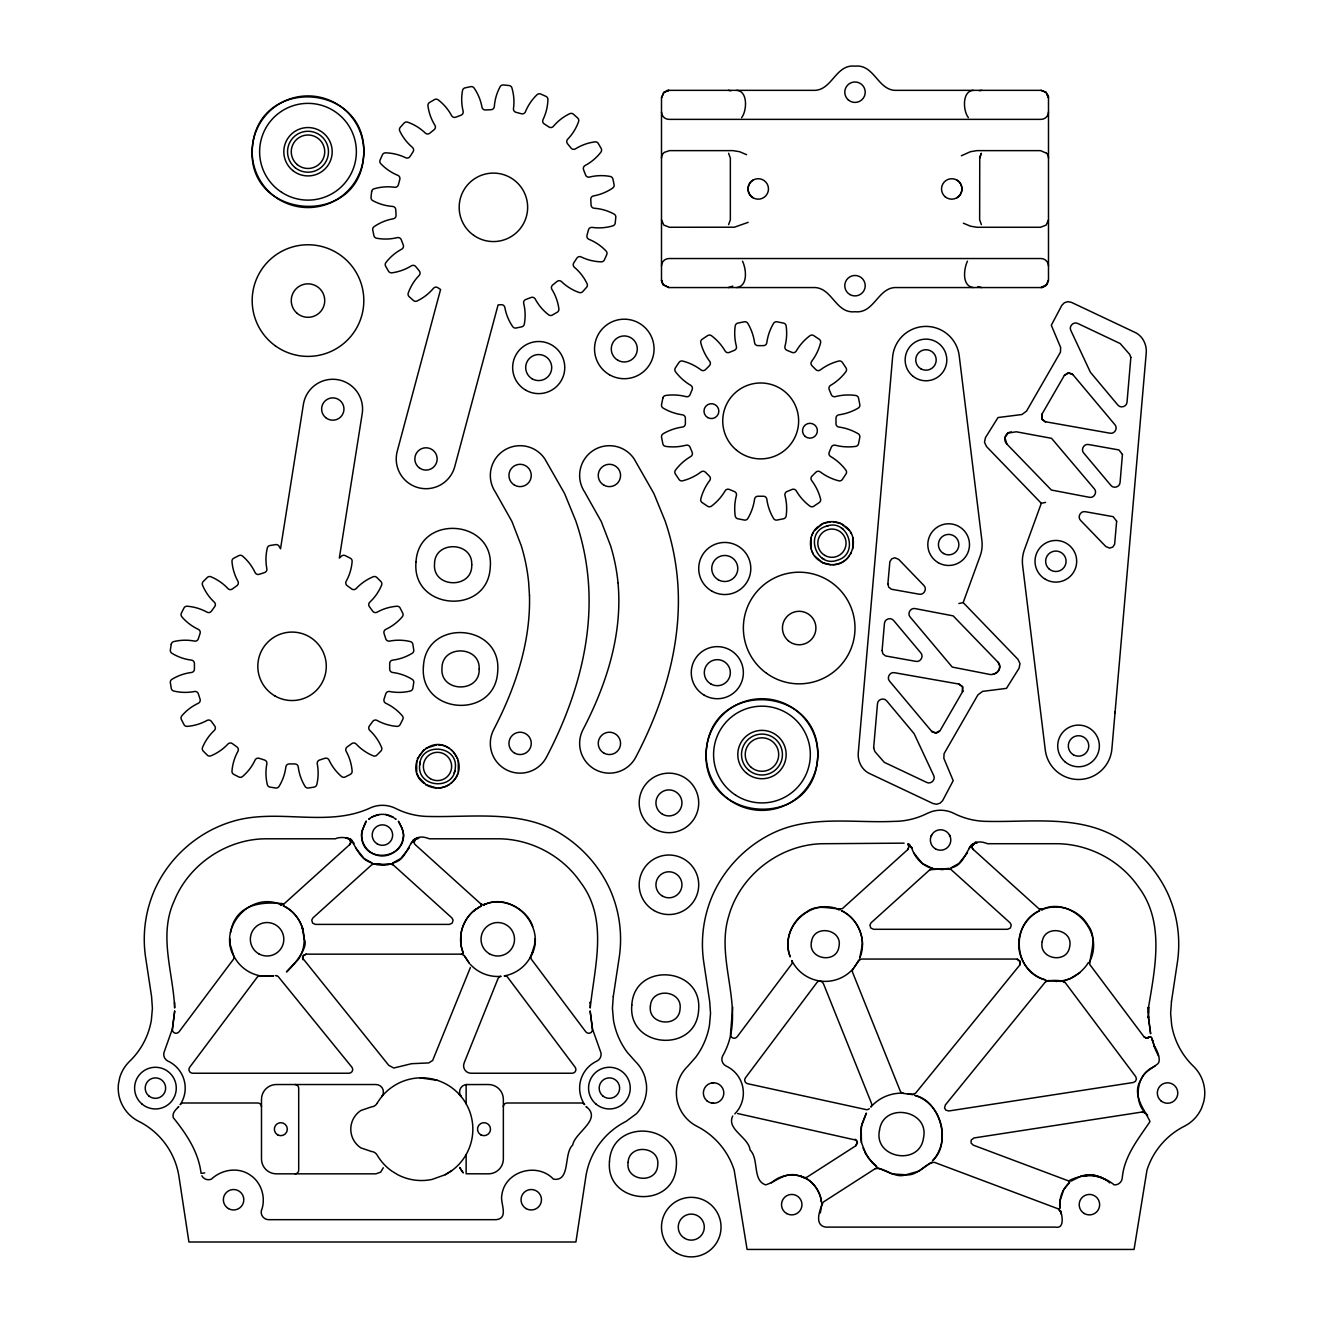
<?xml version="1.0" encoding="UTF-8"?>
<svg xmlns="http://www.w3.org/2000/svg" width="1323" height="1323" viewBox="0 0 1323 1323"><rect width="100%" height="100%" fill="white"/><g stroke="black" fill="none" stroke-linecap="round" stroke-linejoin="round"><path stroke-width="1.5" d="M1148.43 1013.021L1148.463 1007.134L1148.447 1017.966L1150.63 1033.792L1148.364 1016.081L1148.447 1017.966L1148.463 1007.134M279.798 904.304L281.022 904.783C250.146 890.28 216.277 929.325 234.849 957.885A37.209 37.209 0 0 0 260.598 975.911L273.53 975.911L260.598 975.911A3.721 3.721 0 0 0 257.092 977.366L189.669 1067.281A3.721 3.721 0 0 0 192.645 1073.234L348.991 1073.234A3.721 3.721 0 0 0 351.868 1067.165L278.525 976.953A3.721 3.721 0 0 0 277.135 975.894L276.59 975.712M1058.665 1209.057L1060.434 1211.438L1058.119 1208.809L934.27 1162.305C925.174 1162.983 917.798 1176.345 905.842 1174.791C894.447 1178.892 884.541 1167.151 875.413 1168.556L823.204 1202.127C820.392 1208.18 813.198 1225.296 825.784 1227.116L1055.374 1227.116C1069.001 1229.894 1057.309 1200.656 1061.195 1214.101M590.207 1003.032L590.256 1002.123L590.223 1007.994C594.523 966.518 608.696 919.253 580.565 882.358C562.192 855.468 530.325 838.716 497.779 838.799L429.347 838.799C406.26 829.62 411.685 859.454 392.666 863.026L400.72 858.561L409.32 847.845M485.045 904.304L483.821 904.783C514.63 890.346 548.665 929.209 529.994 957.885A37.209 37.209 0 0 1 504.228 975.911L504.228 975.911A3.721 3.721 0 0 1 507.734 977.366L575.174 1067.281A3.721 3.721 0 0 1 572.197 1073.234L471.021 1073.234A7.442 7.442 0 0 1 464.108 1063.014L497.994 978.656A3.721 3.721 0 0 1 501.119 976.341A37.209 37.209 0 0 1 471.319 965.443L470.112 964.153M661.5 97.786L663.683 92.511L668.942 90.344L813.099 90.344C832.2 91.337 835.21 63.951 854.989 66.15C874.768 63.951 877.794 91.337 896.878 90.344L1041.052 90.344L1046.311 92.511L1048.494 97.786L1048.494 280.112L1047.072 284.478L1041.052 287.554L896.878 287.554C877.877 286.595 874.701 313.898 854.989 311.732C835.21 313.931 832.2 286.545 813.099 287.554L668.942 287.554L662.922 284.478L661.5 280.112L661.5 97.786L664.163 92.081L668.942 90.344L666.643 90.708M979.748 156.891L979.648 219.833L981.385 224.612M821.963 1203.434L820.326 1212.959M1048.494 219.833L1046.146 225.092L1040.506 227.275L977.019 227.275L970.437 226.183L963.376 223.207M1048.494 280.112L1045.832 285.818L1041.052 287.554L1043.351 287.19M230.434 932.781C235.61 903.08 262.45 901.443 284.147 903.791L349.57 844.702C355.011 836.731 338.903 836.417 335.496 838.799L267.064 838.799C227.126 838.451 188.776 864.233 174.024 901.343C158.38 935.692 173.23 972.603 174.653 1007.994L174.586 1002.123M350.744 842.586C351.587 838.765 344.245 836.946 350.86 839.444C356.631 848.093 360.484 860 372.176 863.026L364.123 858.561L355.523 847.845M908.951 846.885C906.487 842.834 910.753 843.743 907.727 849.598L842.304 908.703C831.125 909.629 817.366 903.328 806.617 911.96C791.27 920.477 783.977 940.521 790.261 956.909C778.321 928.333 811.032 896.762 839.179 909.678L837.955 909.215M1148.414 1008.076C1154.896 968.337 1165.133 922.478 1138.673 887.204C1120.3 860.363 1088.465 843.627 1055.936 843.71L987.504 843.71C964.566 834.515 969.809 864.448 950.824 867.938L958.877 863.472L967.477 852.756M1114.925 713.014L1115.107 711.873M416.679 760.708L416.679 772.202M458.287 772.202L458.287 760.708M811.115 537.452L811.115 548.929M852.723 548.929L852.723 537.452M962.896 690.97L962.499 691.797L962.499 686.587L958.894 684.057L894.48 672.712C889.916 671.654 886.393 677.756 889.585 681.18L931.624 731.288L935.245 733.14L940.124 730.544L962.499 691.797L962.714 686.984L958.894 684.057M1041.631 414.926L1042.011 414.099L1041.796 418.911L1044.806 421.624L1110.03 433.2C1114.594 434.242 1118.117 428.139 1114.925 424.716L1072.887 374.607L1069.265 372.755L1064.387 375.352L1042.011 414.099L1042.011 419.308L1045.617 421.839M383.29 1167.746L380.726 1172.112L375.964 1173.832L276.375 1173.832A14.884 14.884 0 0 1 261.491 1158.948L261.491 1099.413A14.884 14.884 0 0 1 276.375 1084.529L375.964 1084.529A7.442 7.442 0 0 1 381.735 1096.684L382.165 1096.172M832.895 564.756C851.995 564.888 861.025 537.485 845.38 526.322M963.161 602.61L980.128 556.073A33.488 33.488 0 0 0 981.898 540.545L959.225 355.87A33.488 33.488 0 0 0 892.612 357.061L858.28 752.82C857.486 761.304 861.951 770.267 869.955 773.723L933.062 803.541L936.651 804.235L940.14 803.144L942.687 800.531L953.205 780.653L943.861 758.377L944.06 753.697L977.912 694.889L982.526 691.4L1006.489 688.357L1019.074 668.231L1020.016 663.6L1017.982 659.35L963.194 602.593L958.894 603.52M1041.3 503.352L1024.382 549.822A33.488 33.488 0 0 0 1022.613 565.368L1045.286 750.025A33.488 33.488 0 0 0 1111.899 748.835L1146.231 353.092C1146.991 344.608 1142.576 335.629 1134.555 332.189L1071.448 302.372L1067.859 301.661L1064.37 302.752L1061.823 305.365L1051.305 325.26L1060.649 347.519L1060.451 352.199L1026.598 411.006L1021.984 414.512L998.022 417.539L985.437 437.665L984.494 442.295L986.528 446.562L1041.317 503.302L1045.617 502.393M969.131 848.44L969.594 847.249M410.957 843.528L413.983 839.444L418.151 838.203M470.376 967.56L432.654 1060.484L428.718 1062.931L411.569 1063.692L393.774 1068.025L388.747 1065.313L302.454 957.935L303.628 955.173L306.175 954.164L461.314 954.164L463.96 955.256L469.268 963.194L464.34 955.702M417.291 758.873L424.038 749.579M457.692 774.038C454.781 781.959 446.909 787.698 438.459 788.012M811.71 535.6L813.397 532.127M350.578 843.181L349.57 844.702M529.994 957.885L532.739 951.998M930.962 836.5L931.723 834.879M456.402 776.849C464.356 763.669 453.839 744.965 438.459 744.899M850.457 554.254L851.367 552.551M858.362 961.093L859.057 960.151L853.732 968.105L859.04 960.167L861.686 959.059L1016.825 959.059L1020.413 961.838L1019.702 965.129L915.566 1093.211L912.523 1094.601L901.509 1093.162A40.93 40.93 0 0 0 870.799 1107.037A3.721 3.721 0 0 0 871.444 1103.2L823.65 984.18A5.209 5.209 0 0 0 820.012 981.054A3.721 3.721 0 0 0 816.919 982.542L745.444 1077.832A3.721 3.721 0 0 0 747.627 1083.702L866.052 1109.584A3.721 3.721 0 0 0 867.789 1109.55L869.327 1108.724M1088.151 962.78C1085.406 968.155 1074.474 979.037 1064.618 980.36L1070.241 978.54L1079.849 972.686M969.594 847.233C984.709 836.02 967.328 845.678 973.43 849.598L1038.853 908.703L1042.292 909.529L1039.316 909.05M981.071 153.683L979.648 158.065L981.385 153.27M818.474 526.322C807.774 534.31 807.774 552.071 818.474 560.059M456.022 777.527L453.227 781.231M908.488 848.638L907.727 849.598M732.727 1115.984C726.129 1129.379 748.735 1137.201 750.091 1150.018C759.319 1159.229 752.092 1180.381 765.703 1184.879C776.369 1181.538 786.358 1171.103 798.943 1175.767C802.846 1176.445 803.838 1178.71 807.113 1177.073L855.733 1145.817L857.42 1143.039L856.543 1140.261L737.622 1113.519M1019.702 965.129L1020.314 961.49L1017.47 959.125M728.593 224.612L730.346 219.833L730.346 158.065L728.593 153.27M967.444 261.193C963.756 268.949 961.771 285.917 973.149 287.554M1064.387 375.352L1067.992 372.821L1072.887 374.607L1072.242 373.962M932.864 1160.403C951.915 1143.089 939.727 1100.637 915.499 1095.626M932.5 1160.833C951.435 1140.36 941.447 1103.498 914.772 1095.378M178.01 1107.516L178.754 1106.541C175.942 1109.55 171.742 1113.056 173.33 1117.753C186.394 1133.877 198.549 1152.035 201.063 1173.352M814.455 530.506L822.741 523.66L830.96 521.626M849.383 555.875C842.999 565.053 829.24 567.534 820.028 561.2M1049.47 980.823L1048.163 980.575C1079.419 983.088 1051.107 978.061 1045.302 982.03L945.35 1104.953L944.572 1107.963L945.813 1110.129L948.806 1110.973L1133.298 1082.495L1135.498 1081.304L1136.44 1078.989L1135.696 1076.591L1065.065 982.41L1061.972 980.938L1065.065 982.41M734.811 1113.9L736.894 1111.552A29.768 29.768 0 0 0 726.145 1066.04A7.442 7.442 0 0 1 722.623 1055.952C748.123 1011.764 714.585 962.4 728.675 916.376C740.252 874.288 781.579 843.181 825.221 843.71L904.089 843.148M741.624 117.615C746.834 111.198 748.206 91.304 736.845 90.344M939.611 731.288L936.519 733.074L931.624 731.288L932.268 731.933M390.467 863.803C384.447 867.111 377.369 861.819 371.73 864.795L312.923 917.914L311.748 920.113L312.608 923.09L315.42 924.397L449.423 924.397L452.234 923.09L453.094 920.113L451.904 917.914L393.113 864.795C387.457 861.885 380.412 867.012 374.376 863.803M929.887 869.707L871.08 922.809L869.906 925.025L870.766 928.002L873.577 929.292L1007.58 929.292L1010.392 928.002L1011.252 925.025L1010.061 922.809L950.79 869.327L932.103 868.748L929.887 869.707L949.302 868.45L948.442 868.764M450.945 783.332L452.4 782.058M369.018 819.119L369.762 818.54L369.018 819.119C374.74 813.827 386.051 812.305 393.874 817.68L385.654 814.505M930.35 1163.132L931.888 1162.222M930.813 1162.752L919.088 1171.053L905.842 1174.791L892.099 1173.931L878.34 1168.093L875.413 1168.556M1158.518 1055.952C1146.892 1033.131 1164.042 1057.871 1157.774 1063.824C1151.853 1068.504 1144.279 1071.812 1141.137 1079.32C1131.132 1094.7 1144.279 1108.889 1150.001 1121.557C1138.491 1138.822 1124.004 1156.17 1122.235 1178.231C1121.887 1182.134 1118.117 1185.276 1114.214 1184.879C1100.885 1173.815 1083.19 1173.054 1068.587 1180.926L973.232 1145.123L971.099 1143.055L971.165 1140.095L973.976 1137.962L1142.311 1111.982L1145.056 1112.61L1147.603 1115.107M1150.762 1068.455C1135.366 1077.087 1135.117 1102.539 1144.213 1111.485M412.974 840.254L418.911 838.236M971.132 845.165L973.265 843.727M771.408 1182.911C780.041 1174.774 793.403 1172.691 804.186 1177.553M284.147 903.791L281.468 904.75M1045.699 981.616L1047.75 980.674M855.733 1145.817L857.387 1142.03L855.088 1139.235M1011.285 431.976C1005.315 432.108 1002.619 440.096 1006.869 444.065L1051.355 490.023L1089.441 497.316C1093.989 498.358 1097.511 492.272 1094.336 488.832L1051.52 438.31L1016.329 431.794L1008.06 433.034M1068.587 1180.926L1071.448 1180.926L1081.338 1176.015L1091.343 1174.956L1081.338 1176.015C1091.194 1173.269 1102.241 1175.915 1109.749 1182.911M1008.043 433.051L1004.901 437.615L1006.869 444.065M377.154 1103.283A51.349 51.349 0 0 1 455.939 1091.095A51.349 51.349 0 0 1 451.705 1170.706L445.289 1174.692L432.026 1179.438A51.349 51.349 0 0 1 397.694 1174.692L391.674 1170.987A51.349 51.349 0 0 1 377.154 1155.095A7.442 7.442 0 0 0 371.333 1151.44L360.931 1147.901A22.326 22.326 0 0 1 360.931 1110.477L371.333 1106.921A7.442 7.442 0 0 0 377.154 1103.266M445.289 1174.692L451.705 1170.706M753.134 180.077C746.437 183.599 746.437 194.283 753.134 197.805A10.237 10.237 0 0 0 768.481 188.941A10.237 10.237 0 0 0 753.134 180.077A10.237 10.237 0 0 0 753.134 197.805M732.76 286.132L728.394 287.554M956.86 197.805C963.508 194.283 963.591 183.599 956.86 180.077M425.609 748.438L436.524 744.899M820.028 525.181C827.04 520.468 836.798 520.468 843.809 525.181M449.373 784.473C442.362 789.169 432.621 789.169 425.609 784.473M1150.845 1068.405L1155.012 1066.04M748.173 222.347L734.397 227.209L669.471 227.275L663.832 225.092L661.5 219.833M961.374 155.767L970.437 151.698L977.019 150.624L1040.506 150.624L1046.625 153.27M371.995 817.035L379.188 814.505M1043.202 909.215L1041.978 909.678C1058.565 902.65 1079.436 909.811 1088.151 925.571C1097.362 937.527 1090.483 952.246 1089.705 964.417L1144.031 1036.835L1146.71 1038.323L1150.018 1036.802L1146.727 1038.323L1144.031 1036.835M826.395 526.207C804.119 532.293 815.894 568.311 837.442 560.175C859.685 554.089 847.977 518.054 826.395 526.207A17.861 17.861 0 0 1 828.578 525.644M202.055 1173.286L204.751 1172.873M389.971 863.869L393.113 864.795M666.395 90.791L667.652 90.444M1042.342 287.438L1043.599 287.108M416.05 838.484L417.605 838.22M974.208 843.396L977.069 843.148M979.301 90.708L981.6 90.344M974.671 843.28C976.473 842.304 970.305 845.43 972.405 848.076M993.226 673.936C999.146 673.771 1001.891 665.816 997.641 661.847L953.155 615.873L915.069 608.58C910.522 607.538 906.999 613.64 910.174 617.064L952.246 667.073L988.182 674.118C995.508 676.665 1003.744 668.082 997.641 661.847M373.334 863.952L374.856 863.869M913.548 1094.485L907.644 1093.625M1041.532 909.645C1069.116 895.572 1106.756 930.797 1089.027 962.83M420.086 1077.865L437.268 1080.312M973.149 90.344C961.788 91.304 963.144 111.198 968.37 117.615M736.845 287.554C748.206 285.917 746.238 268.949 742.534 261.193M711.824 1082.942L713.593 1082.793M306.175 954.164L302.967 956L302.934 959.688M1142.311 1111.982L1145.619 1113.139M466.143 1154.549L466.143 1173.782L488.468 1173.832A14.884 14.884 0 0 0 503.352 1158.948L503.352 1099.413A14.884 14.884 0 0 0 488.468 1084.529L466.143 1084.579L466.143 1103.829M840.204 909.629L838.484 909.414M345.931 838.236L347.833 838.286M1047.766 980.674L1048.891 980.723M384.96 864.746L374.541 863.853M943.117 869.658L931.855 868.45L933.029 868.781C922.611 866.118 914.375 857.552 911.564 847.249M275.432 975.58L276.441 975.663M346.676 838.203L350.86 839.444L353.869 843.528L353.406 842.354M461.314 954.164L462.455 954.346M1041.052 90.344L1045.832 92.081L1048.494 97.786L1048.362 96.496M728.394 90.344L730.941 90.791M981.6 287.554L977.879 286.562M668.942 287.554L663.236 284.892L661.5 280.112L661.864 282.411M711.824 1103.101L713.593 1103.25M832.895 521.626L841.114 523.66L849.383 530.506M830.96 564.756L822.741 562.722L814.455 555.875M436.524 788.012L425.923 784.671L418.961 777.527M281.452 904.75L280.327 904.502M1101.232 1177.338L1091.409 1174.956L1096.436 1175.734L1105.747 1179.769M933.029 868.781L922.28 863.472L913.68 852.756M414.099 842.586C418.101 833.639 411.751 841.99 415.273 844.702L480.696 903.791C482.63 905.114 484.069 904.717 484.516 904.502C503.253 896.25 527.331 909.083 532.739 926.547M746.602 154.692L739.54 151.698L732.975 150.624L669.471 150.624L664.344 152.36A7.227 7.227 0 0 0 661.483 158.065M481.671 904.419L480.696 903.791M908.802 844.206L907.892 843.727L912.027 848.44L908.802 844.206L910.026 845.165M449.373 748.438C427.924 732.727 402.457 767.77 424.038 783.332M350.645 839.295L351.918 840.303M463.315 1172.856L459.643 1167.448M462.802 1172.542L459.709 1167.746M451.242 749.827L452.4 750.852M586.833 1107.516L586.089 1106.541C602.792 1119.258 574.976 1132.19 572.677 1145.073C563.35 1153.325 570.957 1181.968 553.444 1179.14C537.27 1161.859 504.724 1171.053 501.847 1195.132C499.879 1202.756 509.322 1218.169 496.208 1219.674L268.635 1219.674C264.187 1219.789 260.433 1215.357 261.293 1210.992C266.287 1198.175 261.689 1182.464 250.03 1174.94C238.09 1166.704 221.603 1169.499 211.399 1179.14C207.943 1180.695 203.544 1179.157 201.84 1175.783M973.43 849.598L972.67 848.638M459.031 1094.154L461.247 1096.684A7.442 7.442 0 0 1 467.002 1084.529M453.227 751.679L457.692 758.873M850.457 532.127L851.367 533.831M813.397 554.254L811.71 550.765M418.597 776.833L417.291 774.038M949.434 834.879L950.195 836.5M863.043 1148.099L868.599 1158.435L876.835 1166.754L872.419 1162.884L865.457 1153.474L866.052 1154.566L861.438 1142.477L861.19 1126.981L866.367 1113.106L861.753 1124.335L860.645 1136.44L861.438 1142.477M1153.061 1042.193L1151.953 1038.704L1154.566 1046.89L1151.407 1036.951M1048.048 95.239L1048.378 96.48L1048.13 95.471M661.616 281.402L661.947 282.659M821.368 1201.747C820.293 1189.807 811.396 1179.173 799.82 1176.015L805.575 1178.297L804.582 1177.801C814.29 1181.356 821.269 1195.082 821.401 1202.094M229.855 938.751L230.252 944.738L233.642 955.636A3.721 3.721 0 0 1 233.278 959.506L179.018 1031.857A3.721 3.721 0 0 1 172.42 1028.814L174.686 1011.152L172.42 1028.814L164.499 1051.057A7.442 7.442 0 0 0 168.004 1061.129A29.768 29.768 0 0 1 180.193 1104.655A3.721 3.721 0 0 1 183.285 1103.002L257.77 1103.002A3.721 3.721 0 0 1 261.491 1106.723M617.99 582.699C622.852 633.932 606.447 684.653 583.03 729.585A29.768 29.768 0 0 0 595.615 769.771A29.768 29.768 0 0 0 635.784 757.169C664.559 702.265 683.23 640.018 677.293 577.539A245.4 245.4 0 0 0 665.039 520.766L653.876 493.512L634.18 458.965A29.768 29.768 0 0 0 592.902 450.696A29.768 29.768 0 0 0 584.634 491.974L601.27 521.543L610.515 545.572A185.501 185.501 0 0 1 617.99 582.699M732.694 1007.134L730.528 1033.792A3.721 3.721 0 0 0 737.126 1036.835L791.435 964.417A3.721 3.721 0 0 0 791.816 960.548L793.006 962.78A37.209 37.209 0 0 0 818.772 980.823L820.392 981.071A37.209 37.209 0 0 0 853.269 968.634A3.721 3.721 0 0 0 852.624 972.471L900.186 1090.88A3.721 3.721 0 0 0 903.46 1093.211M534.972 938.751L534.575 944.738L531.184 955.636A3.721 3.721 0 0 0 531.548 959.506L585.824 1031.857A3.721 3.721 0 0 0 592.423 1028.814L590.157 1011.152L592.423 1028.814L600.344 1051.057A7.442 7.442 0 0 1 596.838 1061.129A29.768 29.768 0 0 0 584.65 1104.655A3.721 3.721 0 0 0 581.558 1103.002L507.073 1103.002A3.721 3.721 0 0 0 503.352 1106.723M454.798 770.896A17.861 17.861 0 0 1 454.103 773.029M419.771 764.214A17.861 17.861 0 0 1 420.185 762.015M824.312 559.348A17.861 17.861 0 0 1 822.36 558.273M841.494 528.109A17.861 17.861 0 0 1 843.313 529.432M661.5 111.926A7.442 7.442 0 0 0 668.942 119.368L1041.052 119.368A7.442 7.442 0 0 0 1048.494 111.926M661.5 265.973A7.442 7.442 0 0 1 668.942 258.531L1041.052 258.531A7.442 7.442 0 0 1 1048.494 265.973M1046.609 153.286A7.161 7.161 0 0 1 1048.511 158.065M294.979 1084.529A3.721 3.721 0 0 1 298.7 1088.25L298.7 1170.111A3.721 3.721 0 0 1 294.979 1173.832M529.481 595.532C530.738 642.548 515.176 688.324 493.711 729.585A29.768 29.768 0 0 0 506.312 769.771A29.768 29.768 0 0 0 546.482 757.169C575.257 702.265 593.928 640.018 587.991 577.539A245.4 245.4 0 0 0 575.737 520.766L564.574 493.512L544.878 458.965A29.768 29.768 0 0 0 503.583 450.696A29.768 29.768 0 0 0 495.331 491.974L511.968 521.543L521.212 545.572A185.501 185.501 0 0 1 528.671 582.699L529.481 595.532M882.094 650.585L882.904 653.86L885.55 655.943L915.913 661.368C920.477 662.41 924 656.324 920.808 652.884L893.62 620.487C890.925 616.931 884.624 618.932 884.442 623.398L882.094 650.585M887.882 583.856L888.692 587.131L891.338 589.215L919.22 594.209C923.95 595.284 927.423 588.768 923.867 585.461L898.664 559.348L894.844 557.76L891.685 558.885L889.866 561.68L887.882 583.856M1116.645 521.196L1114.644 544.216L1112.825 547.027L1109.666 548.135L1105.846 546.548L1080.643 520.452C1077.087 517.128 1080.56 510.612 1085.29 511.703L1113.172 516.681L1116.645 521.196M1122.433 454.467L1120.068 482.515C1119.886 486.98 1113.586 488.964 1110.89 485.409L1083.702 453.012C1080.511 449.588 1084.033 443.486 1088.597 444.528L1118.96 449.952L1122.433 454.467M873.66 747.727L874.867 751.547L884.293 762.329L926.464 782.306C930.615 784.787 935.956 779.809 933.691 775.51L914.127 733.67L886.658 700.843C883.946 697.304 877.645 699.288 877.48 703.753L873.66 747.727M1018.727 943.679C1018.28 960.085 1029.972 975.762 1045.832 979.996C1013.401 972.686 1009.681 923.338 1039.779 910.654C1027.31 916.641 1018.892 929.837 1018.727 943.679M1130.851 357.359L1127.031 402.159C1126.865 406.608 1120.564 408.609 1117.852 405.053L1090.384 372.243L1070.82 330.403C1068.554 326.103 1073.896 321.125 1078.047 323.589L1120.217 343.567L1129.644 354.366L1130.851 357.359M361.609 834.135C360.435 867.012 412.941 858.974 401.994 827.95C391.939 810.205 406.492 832.58 403.102 837.674C401.861 849.763 388.846 858.594 377.154 855.253C366.62 852.69 359.575 841.163 362.072 830.629C370.837 811.991 363.329 824.626 361.609 834.135M252.263 148.854C247.021 219.535 357.805 228.151 363.511 157.47C370.804 82.803 256.546 73.972 252.263 148.854M706.217 751.679C700.992 822.36 811.776 830.96 817.482 760.278C824.775 685.628 710.517 676.781 706.217 751.679M862.431 944.175L859.685 958.232C867.26 940.703 858.693 918.575 841.378 910.654C853.996 916.707 862.447 930.185 862.431 944.175M460.817 934.981L461.132 945.73L463.315 953.337C456.733 937.809 462.372 918.443 476.263 908.918C467.78 915.003 462.091 924.612 460.817 934.981M416.001 562.06C411.486 610.35 487.674 615.923 490.238 567.484C494.752 519.195 418.564 513.622 416.001 562.06M423.443 666.246C418.928 714.536 495.116 720.125 497.68 671.671C502.194 623.381 426.006 617.808 423.443 666.246M609.49 1161.412C605.355 1204.773 674.019 1209.966 676.301 1166.307C680.369 1122.847 611.788 1117.819 609.49 1161.412M631.815 1005.133C627.681 1048.494 696.345 1053.67 698.627 1010.028C702.678 966.633 634.147 961.474 631.815 1005.133M304.273 939.28C312.079 952.345 265.642 991.919 298.221 959.605C310.492 941.761 302.984 914.59 283.205 905.742C292.796 910.456 300.106 919.253 302.984 929.523L302.041 926.547L304.273 939.28M419.705 764.859C416.563 787.698 454.285 791.088 455.277 768.051C458.419 745.213 420.697 741.823 419.705 764.859M471.732 564.772C472.824 589.33 432.29 588.371 434.539 563.896C434.49 540.379 472.857 541.322 471.732 564.772M479.174 668.958C480.266 693.517 439.732 692.574 441.981 668.082C441.932 644.632 480.315 645.525 479.174 668.958M628.078 1162.404C625.316 1181.406 656.721 1184.498 657.713 1165.315C660.475 1146.313 629.07 1143.221 628.078 1162.404M650.403 1006.125C647.642 1025.127 679.046 1028.219 680.039 1009.036C682.8 990.034 651.396 986.925 650.403 1006.125M1059.789 1201.747L1059.888 1208.395C1058.681 1198.803 1062.369 1188.798 1069.645 1182.415L1063.593 1189.84L1059.789 1201.747M1171.467 1001.561L1170.623 1013.352L1171.682 1025.11A74.419 74.419 0 0 0 1193.396 1066.239A37.209 37.209 0 0 1 1203.732 1101.745L1201.697 1107.847A37.209 37.209 0 0 1 1184.35 1126.237A74.419 74.419 0 0 0 1146.991 1170.061L1134.076 1249.441L747.082 1249.441L734.166 1170.061A74.419 74.419 0 0 0 696.808 1126.237C687.216 1121.292 680.022 1112.213 677.426 1101.745A37.209 37.209 0 0 1 687.762 1066.239L695.584 1057.391A74.419 74.419 0 0 0 709.475 1025.11L710.534 1013.352L709.69 1001.561L703.803 962.499A122.791 122.791 0 0 1 713.295 893.687C725.583 866.962 747.379 845.017 774.021 832.58C811.462 815.067 853.897 823.22 893.653 821.385A74.419 74.419 0 0 0 927.175 813.413L931.458 811.661A29.768 29.768 0 0 1 953.982 813.413A74.419 74.419 0 0 0 987.504 821.385C1032.552 822.393 1082.809 813.992 1122.549 841.031C1142.179 854.013 1157.956 872.353 1167.862 893.687A122.791 122.791 0 0 1 1177.354 962.499L1171.467 1001.561M613.277 996.517L612.433 1008.324L613.459 1020.116A74.419 74.419 0 0 0 627.367 1052.447L635.222 1061.311A37.209 37.209 0 0 1 645.128 1077.716L646.385 1084.05A37.209 37.209 0 0 1 636.413 1113.718L626.077 1121.375A74.419 74.419 0 0 0 585.841 1176.726L575.918 1241.999L188.924 1241.999L178.985 1176.726A74.419 74.419 0 0 0 138.766 1121.375A37.209 37.209 0 0 1 118.442 1084.05L119.698 1077.716A37.209 37.209 0 0 1 129.621 1061.311A74.419 74.419 0 0 0 151.368 1020.116L152.41 1008.324L151.566 996.517L145.662 957.753A122.791 122.791 0 0 1 155.089 888.874C169.708 856.692 198.433 831.621 232.302 821.5C276.788 807.807 326.004 827.652 369.018 808.502A29.768 29.768 0 0 1 395.825 808.502A74.419 74.419 0 0 0 429.347 816.473C474.395 817.482 524.685 809.081 564.441 836.153C584.071 849.151 599.848 867.508 609.754 888.874A122.791 122.791 0 0 1 619.164 957.753L613.277 996.517M811.479 941.761C807.592 959.324 836.616 964.434 838.964 946.606C842.85 929.044 813.827 923.934 811.479 941.761M879.514 1130.222C873.296 1158.303 919.733 1166.506 923.487 1137.978C929.722 1109.881 883.284 1101.695 879.514 1130.222M1042.193 941.761C1038.307 959.324 1067.33 964.434 1069.679 946.606C1073.565 929.044 1044.542 923.934 1042.193 941.761M371.631 191.62L371.019 197.408A3.357 3.357 0 0 0 372.755 200.616A48.951 48.951 0 0 0 392.65 206.438A3.341 3.341 0 0 1 395.759 209.696L396.057 215.202A3.357 3.357 0 0 1 393.295 218.775A48.951 48.951 0 0 0 374.128 226.63A3.357 3.357 0 0 0 372.739 230.02L373.946 235.709A3.357 3.357 0 0 0 376.592 238.223A48.951 48.951 0 0 0 397.313 237.611A3.357 3.357 0 0 1 401.266 239.761L403.25 244.904A3.357 3.357 0 0 1 401.729 249.154A48.951 48.951 0 0 0 385.919 262.549A3.357 3.357 0 0 0 385.638 266.204L388.549 271.248A3.357 3.357 0 0 0 391.856 272.819A48.951 48.951 0 0 0 411.37 265.824A3.357 3.357 0 0 1 415.802 266.634L419.275 270.934A3.357 3.357 0 0 1 419.143 275.432A48.951 48.951 0 0 0 408.245 293.061A3.357 3.357 0 0 0 409.105 296.617L413.438 300.519A3.357 3.357 0 0 0 417.059 300.999A48.951 48.951 0 0 0 433.448 288.315A3.357 3.357 0 0 1 437.913 287.719L440.576 289.489L397.247 451.226A29.768 29.768 0 0 0 418.3 487.691A29.768 29.768 0 0 0 454.748 466.639L498.093 304.902L501.285 304.703A3.357 3.357 0 0 1 504.84 307.449A48.951 48.951 0 0 0 512.712 326.632A3.357 3.357 0 0 0 516.086 328.021L521.791 326.814A3.357 3.357 0 0 0 524.305 324.168A48.951 48.951 0 0 0 523.693 303.447A3.357 3.357 0 0 1 525.826 299.478L530.986 297.51A3.357 3.357 0 0 1 535.22 299.015A48.951 48.951 0 0 0 548.632 314.824A3.357 3.357 0 0 0 552.27 315.106L557.314 312.195A3.357 3.357 0 0 0 558.885 308.904A48.951 48.951 0 0 0 551.906 289.39A3.357 3.357 0 0 1 552.716 284.958L557 281.485A3.357 3.357 0 0 1 561.514 281.617A48.951 48.951 0 0 0 579.143 292.499A3.357 3.357 0 0 0 582.699 291.639L586.585 287.323A3.357 3.357 0 0 0 587.065 283.701A48.951 48.951 0 0 0 574.397 267.296A3.357 3.357 0 0 1 573.802 262.83L576.811 258.2A3.357 3.357 0 0 1 581.128 256.927A48.951 48.951 0 0 0 601.27 261.838A3.357 3.357 0 0 0 604.379 259.936L606.744 254.611A3.357 3.357 0 0 0 606.083 251.023A48.951 48.951 0 0 0 588.967 239.331A3.357 3.357 0 0 1 587.015 235.279L588.437 229.937A3.357 3.357 0 0 1 592.158 227.407A48.951 48.951 0 0 0 612.83 225.853A3.357 3.357 0 0 0 615.195 223.074L615.807 217.27A3.357 3.357 0 0 0 614.07 214.061A48.951 48.951 0 0 0 594.176 208.24A3.357 3.357 0 0 1 591.067 204.982L590.769 199.475A3.357 3.357 0 0 1 593.531 195.903A48.951 48.951 0 0 0 612.698 188.048A3.357 3.357 0 0 0 614.104 184.658L612.88 178.969A3.357 3.357 0 0 0 610.234 176.455A48.951 48.951 0 0 0 589.529 177.067A3.357 3.357 0 0 1 585.56 174.934L583.575 169.774A3.357 3.357 0 0 1 585.097 165.524A48.951 48.951 0 0 0 600.907 152.128A3.357 3.357 0 0 0 601.188 148.474L598.277 143.446A3.357 3.357 0 0 0 594.97 141.859A48.951 48.951 0 0 0 575.455 148.854A3.357 3.357 0 0 1 571.023 148.044L567.55 143.744A3.357 3.357 0 0 1 567.683 139.246A48.951 48.951 0 0 0 578.581 121.617A3.357 3.357 0 0 0 577.721 118.061L573.388 114.158A3.357 3.357 0 0 0 569.766 113.679A48.951 48.951 0 0 0 553.378 126.363A3.357 3.357 0 0 1 548.913 126.958L544.282 123.949A3.357 3.357 0 0 1 543.009 119.632A48.951 48.951 0 0 0 547.92 99.49A3.357 3.357 0 0 0 546.002 96.381L540.677 94.016A3.357 3.357 0 0 0 537.088 94.677A48.951 48.951 0 0 0 525.413 111.793A3.357 3.357 0 0 1 521.345 113.745L516.02 112.306A3.357 3.357 0 0 1 513.473 108.602A48.951 48.951 0 0 0 511.918 87.93A3.357 3.357 0 0 0 509.14 85.548L503.352 84.953A3.357 3.357 0 0 0 500.144 86.69A48.951 48.951 0 0 0 494.322 106.584A3.357 3.357 0 0 1 491.065 109.693L485.541 109.974A3.357 3.357 0 0 1 481.985 107.229A48.951 48.951 0 0 0 474.114 88.046A3.357 3.357 0 0 0 470.74 86.656L465.034 87.864A3.357 3.357 0 0 0 462.521 90.51A48.951 48.951 0 0 0 463.133 111.231A3.357 3.357 0 0 1 460.999 115.2L455.84 117.168A3.357 3.357 0 0 1 451.606 115.663A48.951 48.951 0 0 0 438.194 99.853A3.357 3.357 0 0 0 434.556 99.572L429.512 102.483A3.357 3.357 0 0 0 427.941 105.774A48.951 48.951 0 0 0 434.92 125.288A3.357 3.357 0 0 1 434.109 129.72L429.826 133.193A3.357 3.357 0 0 1 425.311 133.061A48.951 48.951 0 0 0 407.682 122.179A3.357 3.357 0 0 0 404.127 123.039L400.241 127.355A3.357 3.357 0 0 0 399.761 130.977A48.951 48.951 0 0 0 412.429 147.382A3.357 3.357 0 0 1 413.024 151.847L410.031 156.478A3.357 3.357 0 0 1 405.698 157.751A48.951 48.951 0 0 0 385.555 152.84A3.357 3.357 0 0 0 382.446 154.741L380.081 160.066A3.357 3.357 0 0 0 380.743 163.655A48.951 48.951 0 0 0 397.859 175.347A3.357 3.357 0 0 1 399.811 179.399L398.388 184.74A3.357 3.357 0 0 1 394.667 187.271A48.951 48.951 0 0 0 373.996 188.825A3.357 3.357 0 0 0 371.631 191.62M171.262 644.218L170.353 649.973A3.357 3.357 0 0 0 171.924 653.281A48.951 48.951 0 0 0 191.471 660.127A3.357 3.357 0 0 1 194.415 663.534L194.415 669.058A3.357 3.357 0 0 1 191.471 672.481A48.951 48.951 0 0 0 171.924 679.327A3.357 3.357 0 0 0 170.353 682.635L171.262 688.373A3.357 3.357 0 0 0 173.776 691.036A48.951 48.951 0 0 0 194.498 691.499A3.357 3.357 0 0 1 198.334 693.847L200.054 699.106A3.357 3.357 0 0 1 198.318 703.257A48.951 48.951 0 0 0 181.83 715.809A3.357 3.357 0 0 0 181.35 719.431L183.996 724.624A3.357 3.357 0 0 0 187.205 726.377A48.951 48.951 0 0 0 207.05 720.423A3.357 3.357 0 0 1 211.432 721.465L214.69 725.93A3.357 3.357 0 0 1 214.326 730.412A48.951 48.951 0 0 0 202.518 747.462A3.357 3.357 0 0 0 203.196 751.051L207.314 755.168A3.357 3.357 0 0 0 210.903 755.83A48.951 48.951 0 0 0 227.936 744.039A3.357 3.357 0 0 1 232.435 743.675L236.9 746.916A3.357 3.357 0 0 1 237.942 751.299A48.951 48.951 0 0 0 231.972 771.144A3.357 3.357 0 0 0 233.724 774.352L238.917 776.998A3.357 3.357 0 0 0 242.539 776.535A48.951 48.951 0 0 0 255.091 760.047A3.357 3.357 0 0 1 259.258 758.311L264.501 760.014A3.357 3.357 0 0 1 266.849 763.867A48.951 48.951 0 0 0 267.312 784.589A3.357 3.357 0 0 0 269.975 787.102L275.73 788.012A3.357 3.357 0 0 0 279.021 786.441A48.951 48.951 0 0 0 285.867 766.877A3.357 3.357 0 0 1 289.29 763.933L294.814 763.933A3.357 3.357 0 0 1 298.237 766.877A48.951 48.951 0 0 0 305.084 786.441A3.357 3.357 0 0 0 308.375 788.012L314.13 787.102A3.357 3.357 0 0 0 316.792 784.589A48.951 48.951 0 0 0 317.255 763.867A3.357 3.357 0 0 1 319.604 760.014L324.846 758.311A3.357 3.357 0 0 1 329.014 760.047A48.951 48.951 0 0 0 341.566 776.535A3.357 3.357 0 0 0 345.187 776.998L350.38 774.352A3.357 3.357 0 0 0 352.133 771.144A48.951 48.951 0 0 0 346.163 751.299A3.357 3.357 0 0 1 347.205 746.916L351.67 743.675A3.357 3.357 0 0 1 356.168 744.039A48.951 48.951 0 0 0 373.202 755.83A3.357 3.357 0 0 0 376.807 755.168L380.925 751.051A3.357 3.357 0 0 0 381.586 747.462A48.951 48.951 0 0 0 369.795 730.412A3.357 3.357 0 0 1 369.415 725.93L372.673 721.465A3.357 3.357 0 0 1 377.055 720.423A48.951 48.951 0 0 0 396.9 726.377A3.357 3.357 0 0 0 400.108 724.624L402.754 719.431A3.357 3.357 0 0 0 402.291 715.809A48.951 48.951 0 0 0 385.803 703.257A3.357 3.357 0 0 1 384.067 699.106L385.77 693.847A3.357 3.357 0 0 1 389.607 691.499A48.951 48.951 0 0 0 410.328 691.036A3.357 3.357 0 0 0 412.842 688.373L413.752 682.635A3.357 3.357 0 0 0 412.197 679.327A48.951 48.951 0 0 0 392.633 672.481A3.357 3.357 0 0 1 389.69 669.058L389.69 663.534A3.357 3.357 0 0 1 392.633 660.127A48.951 48.951 0 0 0 412.197 653.281A3.357 3.357 0 0 0 413.752 649.973L412.842 644.218A3.357 3.357 0 0 0 410.328 641.572A48.951 48.951 0 0 0 389.607 641.093A3.341 3.341 0 0 1 385.77 638.761L384.067 633.502A3.357 3.357 0 0 1 385.803 629.351A48.951 48.951 0 0 0 402.291 616.783A3.357 3.357 0 0 0 402.754 613.161L400.108 607.968A3.357 3.357 0 0 0 396.9 606.232A48.951 48.951 0 0 0 377.055 612.185A3.357 3.357 0 0 1 372.673 611.143L369.415 606.678A3.357 3.357 0 0 1 369.795 602.18A48.951 48.951 0 0 0 381.586 585.146A3.357 3.357 0 0 0 380.925 581.558L376.807 577.44A3.357 3.357 0 0 0 373.202 576.762A48.951 48.951 0 0 0 356.168 588.57A3.357 3.357 0 0 1 351.67 588.933L347.205 585.692A3.357 3.357 0 0 1 346.163 581.31A48.951 48.951 0 0 0 352.133 561.448A3.357 3.357 0 0 0 350.38 558.24L345.187 555.594A3.357 3.357 0 0 0 341.566 556.073L339.333 558.108L362.204 413.686A29.768 29.768 0 0 0 337.464 379.635A29.768 29.768 0 0 0 303.397 404.375L280.526 548.797L279.021 546.167A3.357 3.357 0 0 0 275.73 544.596L269.975 545.506A3.357 3.357 0 0 0 267.312 548.02A48.951 48.951 0 0 0 266.849 568.741A3.357 3.357 0 0 1 264.501 572.594L259.258 574.298A3.357 3.357 0 0 1 255.091 572.561A48.951 48.951 0 0 0 242.539 556.073A3.357 3.357 0 0 0 238.917 555.594L233.724 558.24A3.357 3.357 0 0 0 231.972 561.448A48.951 48.951 0 0 0 237.942 581.31A3.357 3.357 0 0 1 236.9 585.692L232.435 588.933A3.357 3.357 0 0 1 227.936 588.57A48.951 48.951 0 0 0 210.903 576.762A3.357 3.357 0 0 0 207.314 577.44L203.196 581.558A3.357 3.357 0 0 0 202.518 585.146A48.951 48.951 0 0 0 214.326 602.18A3.357 3.357 0 0 1 214.69 606.678L211.432 611.143A3.357 3.357 0 0 1 207.05 612.185A48.951 48.951 0 0 0 187.205 606.232A3.357 3.357 0 0 0 183.996 607.968L181.35 613.161A3.357 3.357 0 0 0 181.83 616.783A48.951 48.951 0 0 0 198.318 629.351A3.357 3.357 0 0 1 200.054 633.502L198.334 638.761A3.357 3.357 0 0 1 194.498 641.093A48.951 48.951 0 0 0 173.776 641.572A3.357 3.357 0 0 0 171.262 644.218M662.856 398.025L661.55 404.656A3.357 3.357 0 0 0 663.137 408.079A51.812 51.812 0 0 0 682.486 414.827A3.357 3.357 0 0 1 685.38 418.266L685.38 423.608A3.357 3.357 0 0 1 682.486 427.048A51.812 51.812 0 0 0 663.137 433.779A3.357 3.357 0 0 0 661.55 437.202L662.856 443.833A3.357 3.357 0 0 0 665.651 446.38A51.812 51.812 0 0 0 686.108 445.206A3.357 3.357 0 0 1 690.093 447.29L692.127 452.218A3.357 3.357 0 0 1 690.771 456.501A51.812 51.812 0 0 0 675.491 470.128A3.357 3.357 0 0 0 675.325 473.915L679.079 479.521A3.357 3.357 0 0 0 682.618 480.811A51.812 51.812 0 0 0 701.074 471.914A3.357 3.357 0 0 1 705.539 472.294L709.326 476.065A3.357 3.357 0 0 1 709.707 480.547A51.812 51.812 0 0 0 700.793 498.986A3.357 3.357 0 0 0 702.083 502.542L707.706 506.296A3.357 3.357 0 0 0 711.476 506.13A51.812 51.812 0 0 0 725.12 490.833A3.357 3.357 0 0 1 729.403 489.477L734.331 491.528A3.357 3.357 0 0 1 736.398 495.513A51.812 51.812 0 0 0 735.224 515.97A3.357 3.357 0 0 0 737.787 518.765L744.402 520.071A3.357 3.357 0 0 0 747.826 518.484A51.812 51.812 0 0 0 754.573 499.135A3.357 3.357 0 0 1 758.013 496.241L763.354 496.241A3.357 3.357 0 0 1 766.794 499.135A51.812 51.812 0 0 0 773.542 518.484A3.357 3.357 0 0 0 776.965 520.071L783.58 518.765A3.357 3.357 0 0 0 786.143 515.97A51.812 51.812 0 0 0 784.969 495.513A3.357 3.357 0 0 1 787.036 491.528L791.964 489.477A3.357 3.357 0 0 1 796.248 490.833A51.812 51.812 0 0 0 809.891 506.13A3.357 3.357 0 0 0 813.662 506.296L819.284 502.542A3.357 3.357 0 0 0 820.574 498.986A51.812 51.812 0 0 0 811.661 480.547A3.357 3.357 0 0 1 812.041 476.065L815.828 472.294A3.357 3.357 0 0 1 820.293 471.914A51.812 51.812 0 0 0 838.749 480.811A3.357 3.357 0 0 0 842.304 479.521L846.042 473.915A3.357 3.357 0 0 0 845.877 470.128A51.812 51.812 0 0 0 830.596 456.501A3.357 3.357 0 0 1 829.24 452.218L831.274 447.29A3.357 3.357 0 0 1 835.26 445.206A51.812 51.812 0 0 0 855.716 446.38A3.357 3.357 0 0 0 858.511 443.833L859.818 437.202A3.357 3.357 0 0 0 858.23 433.779A51.812 51.812 0 0 0 838.881 427.048A3.357 3.357 0 0 1 835.987 423.608L835.987 418.266A3.357 3.357 0 0 1 838.881 414.827A51.812 51.812 0 0 0 858.23 408.079A3.357 3.357 0 0 0 859.818 404.656L858.511 398.025A3.357 3.357 0 0 0 855.716 395.478A51.812 51.812 0 0 0 835.26 396.652A3.357 3.357 0 0 1 831.274 394.585L829.24 389.64A3.357 3.357 0 0 1 830.596 385.357A51.812 51.812 0 0 0 845.877 371.73A3.357 3.357 0 0 0 846.042 367.959L842.304 362.337A3.357 3.357 0 0 0 838.749 361.047A51.812 51.812 0 0 0 820.293 369.96A3.357 3.357 0 0 1 815.828 369.58L812.041 365.793A3.357 3.357 0 0 1 811.661 361.328A51.812 51.812 0 0 0 820.574 342.872A3.357 3.357 0 0 0 819.284 339.316L813.662 335.562A3.357 3.357 0 0 0 809.891 335.728A51.812 51.812 0 0 0 796.248 351.025A3.357 3.357 0 0 1 791.964 352.381L787.036 350.347A3.357 3.357 0 0 1 784.969 346.345A51.812 51.812 0 0 0 786.143 325.905A3.357 3.357 0 0 0 783.58 323.11L776.965 321.787A3.357 3.357 0 0 0 773.542 323.391A51.812 51.812 0 0 0 766.794 342.74A3.357 3.357 0 0 1 763.354 345.634L758.013 345.634A3.357 3.357 0 0 1 754.573 342.74A51.812 51.812 0 0 0 747.826 323.391A3.357 3.357 0 0 0 744.402 321.787L737.787 323.11A3.357 3.357 0 0 0 735.224 325.905A51.812 51.812 0 0 0 736.398 346.345A3.357 3.357 0 0 1 734.331 350.347L729.403 352.381A3.357 3.357 0 0 1 725.12 351.025A51.812 51.812 0 0 0 711.476 335.728A3.357 3.357 0 0 0 707.706 335.562L702.083 339.316A3.357 3.357 0 0 0 700.793 342.872A51.812 51.812 0 0 0 709.707 361.328A3.357 3.357 0 0 1 709.326 365.793L705.539 369.58A3.357 3.357 0 0 1 701.074 369.96A51.812 51.812 0 0 0 682.618 361.047A3.357 3.357 0 0 0 679.079 362.337L675.325 367.959A3.357 3.357 0 0 0 675.491 371.73A51.812 51.812 0 0 0 690.771 385.357A3.357 3.357 0 0 1 692.127 389.64L690.093 394.585A3.357 3.357 0 0 1 686.108 396.652A51.812 51.812 0 0 0 665.651 395.478A3.357 3.357 0 0 0 662.856 398.025M1150.018 1036.785L1146.098 1038.208L1150.018 1036.802M479.174 907.049L473.849 910.77L481.622 905.742L479.174 907.049M484.516 904.502L483.391 904.75L484.516 904.502M1063.692 980.575L1055.936 981.401L1063.692 980.575M395.809 819.119L395.081 818.54L395.809 819.119M350.016 839.642L350.793 841.957L350.033 839.675M297.228 164.565A16.752 16.752 0 0 0 324.482 154.642A16.752 16.752 0 0 0 302.272 136.004A16.752 16.752 0 0 0 297.228 164.565M295.112 167.641A20.473 20.473 0 0 0 328.22 154.94A20.473 20.473 0 0 0 300.668 132.631A20.473 20.473 0 0 0 295.112 167.641M292.78 170.535A24.194 24.194 0 0 0 331.891 155.519A24.194 24.194 0 0 0 299.329 129.158A24.194 24.194 0 0 0 292.78 170.535M281.683 192.331A48.372 48.372 0 0 0 356.3 154.229A48.372 48.372 0 0 0 286 108.651A48.372 48.372 0 0 0 281.683 192.331M277.632 198.566A55.814 55.814 0 0 0 363.742 154.609A55.814 55.814 0 0 0 282.609 102.02A55.814 55.814 0 0 0 277.632 198.566M297.228 313.402A16.752 16.752 0 0 0 324.482 303.48A16.752 16.752 0 0 0 302.272 284.842A16.752 16.752 0 0 0 297.228 313.402M275.349 345.849A55.814 55.814 0 0 0 363.527 306.225A55.814 55.814 0 0 0 285.123 249.667A55.814 55.814 0 0 0 275.349 345.849M684.752 1238.394A13.032 13.032 0 0 0 704.299 1227.116A13.032 13.032 0 0 0 684.752 1215.837A13.032 13.032 0 0 0 684.752 1238.394M676.384 1252.898A29.768 29.768 0 0 0 721.035 1227.116A29.768 29.768 0 0 0 676.384 1201.334A29.768 29.768 0 0 0 676.384 1252.898M617.775 360.236A13.032 13.032 0 0 0 637.306 348.958A13.032 13.032 0 0 0 617.775 337.679A13.032 13.032 0 0 0 617.775 360.236M609.407 374.723A29.768 29.768 0 0 0 654.058 348.958A29.768 29.768 0 0 0 609.407 323.176A29.768 29.768 0 0 0 609.407 374.723M532.193 378.841A13.032 13.032 0 0 0 551.724 367.562A13.032 13.032 0 0 0 532.193 356.284A13.032 13.032 0 0 0 532.193 378.841M525.678 390.12A26.047 26.047 0 0 0 564.756 367.562A26.047 26.047 0 0 0 525.678 345.005A26.047 26.047 0 0 0 525.678 390.12M430.422 778.701A14.14 14.14 0 0 0 451.639 766.447A14.14 14.14 0 0 0 430.422 754.209A14.14 14.14 0 0 0 430.422 778.701M419.589 468.077A11.163 11.163 0 0 0 437.119 459.908A11.163 11.163 0 0 0 421.276 448.828A11.163 11.163 0 0 0 419.589 468.077M473.783 235.378A34.233 34.233 0 0 0 527.513 210.324A34.233 34.233 0 0 0 478.943 176.306A34.233 34.233 0 0 0 473.783 235.378M1065.147 761.899A20.837 20.837 0 0 0 1099.049 749.562A20.837 20.837 0 0 0 1071.398 726.36A20.837 20.837 0 0 0 1065.147 761.899M1045.435 579.325A20.837 20.837 0 0 0 1076.69 561.283A20.837 20.837 0 0 0 1045.435 543.24A20.837 20.837 0 0 0 1045.435 579.325M1073.416 754.805A10.237 10.237 0 0 0 1088.763 745.94A10.237 10.237 0 0 0 1073.416 737.076A10.237 10.237 0 0 0 1073.416 754.805M1049.288 569.122A10.237 10.237 0 0 0 1065.941 563.052A10.237 10.237 0 0 0 1052.364 551.658A10.237 10.237 0 0 0 1049.288 569.122M751.199 767.373A16.752 16.752 0 0 0 778.453 757.451A16.752 16.752 0 0 0 756.243 738.813A16.752 16.752 0 0 0 751.199 767.373M749.083 770.449A20.473 20.473 0 0 0 782.174 757.748A20.473 20.473 0 0 0 754.639 735.439A20.473 20.473 0 0 0 749.083 770.449M746.751 773.343A24.194 24.194 0 0 0 785.862 758.327A24.194 24.194 0 0 0 753.3 731.966A24.194 24.194 0 0 0 746.751 773.343M735.654 795.14A48.372 48.372 0 0 0 810.271 757.037A48.372 48.372 0 0 0 739.97 711.46A48.372 48.372 0 0 0 735.654 795.14M731.602 801.391A55.814 55.814 0 0 0 817.713 757.418A55.814 55.814 0 0 0 736.58 704.828A55.814 55.814 0 0 0 731.602 801.391M824.857 555.428A14.14 14.14 0 0 0 846.059 543.191A14.14 14.14 0 0 0 824.857 530.936A14.14 14.14 0 0 0 824.857 555.428M707.011 1100.868A10.237 10.237 0 0 0 723.664 1094.799A10.237 10.237 0 0 0 710.087 1083.405A10.237 10.237 0 0 0 707.011 1100.868M1160.982 1100.868A10.237 10.237 0 0 0 1177.635 1094.799A10.237 10.237 0 0 0 1164.058 1083.405A10.237 10.237 0 0 0 1160.982 1100.868M935.46 848.853A10.237 10.237 0 0 0 950.807 839.989A10.237 10.237 0 0 0 935.46 831.125A10.237 10.237 0 0 0 935.46 848.853M1084.298 1213.522A10.237 10.237 0 0 0 1099.661 1204.658A10.237 10.237 0 0 0 1084.298 1195.794A10.237 10.237 0 0 0 1084.298 1213.522M786.623 1213.522A10.237 10.237 0 0 0 801.97 1204.658A10.237 10.237 0 0 0 786.623 1195.794A10.237 10.237 0 0 0 786.623 1213.522M274.936 695.948A34.233 34.233 0 0 0 326.285 666.296A34.233 34.233 0 0 0 274.936 636.661A34.233 34.233 0 0 0 274.936 695.948M325.623 417.588A11.163 11.163 0 0 0 343.798 410.973A11.163 11.163 0 0 0 328.98 398.537A11.163 11.163 0 0 0 325.623 417.588M662.426 896.068A13.032 13.032 0 0 0 681.957 884.789A13.032 13.032 0 0 0 662.426 873.511A13.032 13.032 0 0 0 662.426 896.068M654.058 910.555A29.768 29.768 0 0 0 698.709 884.789A29.768 29.768 0 0 0 654.058 859.007A29.768 29.768 0 0 0 654.058 910.555M662.426 814.191A13.032 13.032 0 0 0 681.957 802.912A13.032 13.032 0 0 0 662.426 791.634A13.032 13.032 0 0 0 662.426 814.191M654.058 828.694A29.768 29.768 0 0 0 698.709 802.912A29.768 29.768 0 0 0 654.058 777.147A29.768 29.768 0 0 0 654.058 828.694M710.798 683.958A13.032 13.032 0 0 0 730.346 672.679A13.032 13.032 0 0 0 710.798 661.401A13.032 13.032 0 0 0 710.798 683.958M704.299 695.236A26.047 26.047 0 0 0 743.361 672.679A26.047 26.047 0 0 0 704.299 650.122A26.047 26.047 0 0 0 704.299 695.236M788.409 640.861A16.752 16.752 0 0 0 815.663 630.939A16.752 16.752 0 0 0 793.453 612.301A16.752 16.752 0 0 0 788.409 640.861M766.53 673.291A55.814 55.814 0 0 0 854.708 633.684A55.814 55.814 0 0 0 776.303 577.109A55.814 55.814 0 0 0 766.53 673.291M718.24 579.772A13.032 13.032 0 0 0 737.787 568.493A13.032 13.032 0 0 0 718.24 557.215A13.032 13.032 0 0 0 718.24 579.772M711.741 591.05A26.047 26.047 0 0 0 750.803 568.493A26.047 26.047 0 0 0 711.741 545.936A26.047 26.047 0 0 0 711.741 591.05M945.168 196.78A10.237 10.237 0 0 0 961.821 190.727A10.237 10.237 0 0 0 948.244 179.333A10.237 10.237 0 0 0 945.168 196.78M849.879 294.549A10.237 10.237 0 0 0 865.225 285.685A10.237 10.237 0 0 0 849.879 276.838A10.237 10.237 0 0 0 849.879 294.549M848.423 100.035A10.237 10.237 0 0 0 865.077 93.966A10.237 10.237 0 0 0 851.499 82.588A10.237 10.237 0 0 0 848.423 100.035M707.689 417.572A7.442 7.442 0 0 0 718.852 411.139A7.442 7.442 0 0 0 707.689 404.689A7.442 7.442 0 0 0 707.689 417.572M805.178 436.441A7.442 7.442 0 0 0 817.283 432.026A7.442 7.442 0 0 0 807.41 423.74A7.442 7.442 0 0 0 805.178 436.441M736.564 450.233A37.954 37.954 0 0 0 798.116 427.18A37.954 37.954 0 0 0 747.379 385.39A37.954 37.954 0 0 0 736.564 450.233M603.817 753.052A11.163 11.163 0 0 0 620.57 743.377A11.163 11.163 0 0 0 603.817 733.719A11.163 11.163 0 0 0 603.817 753.052M603.817 485.128A11.163 11.163 0 0 0 620.57 475.47A11.163 11.163 0 0 0 603.817 465.795A11.163 11.163 0 0 0 603.817 485.128M514.515 753.052A11.163 11.163 0 0 0 531.267 743.377A11.163 11.163 0 0 0 514.515 733.719A11.163 11.163 0 0 0 514.515 753.052M514.515 485.128A11.163 11.163 0 0 0 531.267 475.47A11.163 11.163 0 0 0 514.515 465.795A11.163 11.163 0 0 0 514.515 485.128M912.589 375.914A20.837 20.837 0 0 0 946.491 363.577A20.837 20.837 0 0 0 918.857 340.375A20.837 20.837 0 0 0 912.589 375.914M938.239 562.672A20.837 20.837 0 0 0 969.494 544.629A20.837 20.837 0 0 0 938.239 526.571A20.837 20.837 0 0 0 938.239 562.672M920.858 368.819A10.237 10.237 0 0 0 936.204 359.955A10.237 10.237 0 0 0 920.858 351.091A10.237 10.237 0 0 0 920.858 368.819M943.531 553.494A10.237 10.237 0 0 0 958.877 544.629A10.237 10.237 0 0 0 943.531 535.765A10.237 10.237 0 0 0 943.531 553.494M602.825 1095.957A10.237 10.237 0 0 0 619.478 1089.887A10.237 10.237 0 0 0 605.901 1078.493A10.237 10.237 0 0 0 602.825 1095.957M148.854 1095.957A10.237 10.237 0 0 0 165.507 1089.887A10.237 10.237 0 0 0 151.93 1078.493A10.237 10.237 0 0 0 148.854 1095.957M377.303 843.942A10.237 10.237 0 0 0 392.65 835.078A10.237 10.237 0 0 0 377.303 826.214A10.237 10.237 0 0 0 377.303 843.942M526.141 1208.61A10.237 10.237 0 0 0 541.487 1199.746A10.237 10.237 0 0 0 526.141 1190.882A10.237 10.237 0 0 0 526.141 1208.61M228.466 1208.61A10.237 10.237 0 0 0 243.812 1199.746A10.237 10.237 0 0 0 228.466 1190.882A10.237 10.237 0 0 0 228.466 1208.61M258.696 953.767A16.752 16.752 0 0 0 283.817 939.28A16.752 16.752 0 0 0 258.696 924.777A16.752 16.752 0 0 0 258.696 953.767M489.394 953.767A16.752 16.752 0 0 0 514.515 939.28A16.752 16.752 0 0 0 489.394 924.777A16.752 16.752 0 0 0 489.394 953.767M480.745 1134.82A6.516 6.516 0 0 0 490.519 1129.18A6.516 6.516 0 0 0 480.745 1123.541A6.516 6.516 0 0 0 480.745 1134.82M277.582 1134.82A6.516 6.516 0 0 0 287.339 1129.18A6.516 6.516 0 0 0 277.582 1123.541A6.516 6.516 0 0 0 277.582 1134.82M142.041 1104.077A20.837 20.837 0 0 0 175.959 1091.74A20.837 20.837 0 0 0 148.308 1068.537A20.837 20.837 0 0 0 142.041 1104.077M596.011 1104.077A20.837 20.837 0 0 0 629.93 1091.74A20.837 20.837 0 0 0 602.279 1068.537A20.837 20.837 0 0 0 596.011 1104.077"/></g></svg>
